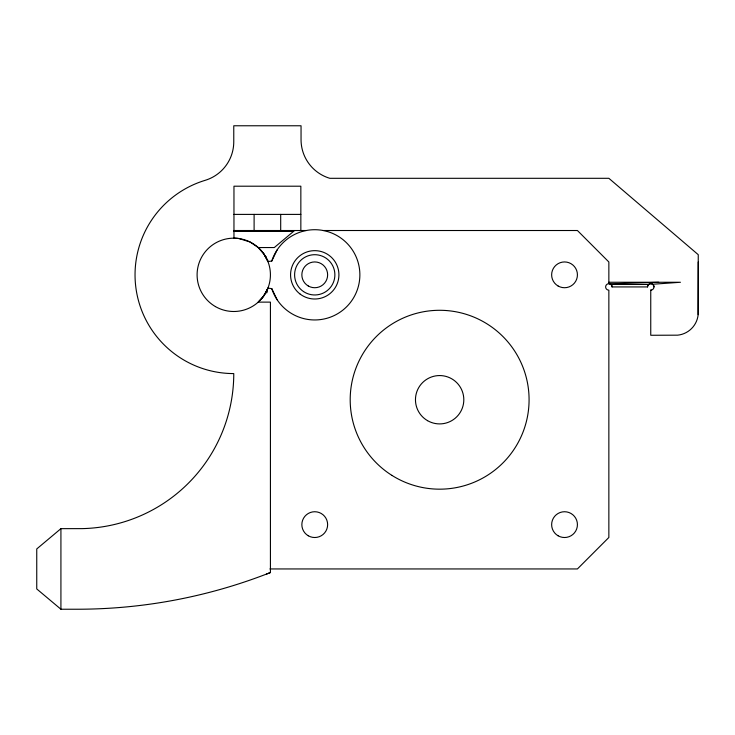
<?xml version="1.0" encoding="UTF-8"?>
<svg xmlns="http://www.w3.org/2000/svg" width="735" height="735" viewBox="0 0 735 735"><rect width="100%" height="100%" fill="white"/><g stroke="black" fill="none" stroke-linecap="round" stroke-linejoin="round"><path stroke-width="1.1" d="M269.947 568.945L577.425 568.945L608.856 537.478L608.856 290.141A3.225 3.225 0 0 1 605.631 286.926A3.225 3.225 0 0 1 608.856 283.701A3.115 3.004 0.1 0 1 609.802 283.839A3.179 3.05 1.2 0 1 610.923 284.463L648.674 284.454A3.142 3.023 0.7 0 1 652.579 284.261A3.39 3.243 5.9 0 1 653.966 286.926A3.225 3.225 0 0 1 650.751 290.141L650.751 335.27L677.642 335.169A22.923 22.923 0 0 0 698.149 314.654L698.25 261.991M698.149 314.654L698.25 254.687L608.856 178.302L329.822 178.311A40.287 40.287 0 0 1 301.047 139.705L301.047 125.768L233.767 125.768L233.767 141.772A40.287 40.287 0 0 1 205.148 180.332A98.747 98.747 0 0 0 233.767 373.582A155.085 155.085 0 0 1 82.054 528.63L60.922 528.658L36.75 548.944L36.75 588.946L60.922 609.232L77.037 609.232A527.914 527.914 0 0 0 270.425 572.537L270.425 302.122L258.251 302.122L263.883 295.746L267.935 288.111L271.785 288.635A45.12 45.12 0 0 0 341.224 311.374A45.12 45.12 0 0 0 341.224 238.296A45.12 45.12 0 0 0 271.785 261.044L267.935 261.568L267.365 260.172L267.852 260.208M266.052 293.026L267.935 288.111L267.365 289.498M271.785 261.044L277.113 249.928M267.099 290.104L266.952 292.695M266.483 291.372L262.661 297.399L258.251 302.122M294.597 230.514L274.302 247.548L258.251 247.548L250.01 241.971L238.939 238.535A26.166 18.494 0 0 0 233.96 238.177L233.96 186.203L300.845 186.203L300.845 230.514M266.502 574.063L270.425 572.537M650.751 290.141L651.311 290.095M652.579 284.261L680.445 282.268L608.856 282.258M609.802 283.839L658.624 282.268M233.96 214.399L300.845 214.399M233.96 230.514L306.256 230.514M323.235 230.514L577.425 230.514L608.856 261.991L608.856 283.701A3.225 3.225 0 0 1 612.071 286.926L647.526 286.926A3.225 3.225 0 0 1 650.751 283.701A3.225 3.225 0 0 1 653.975 286.926M233.96 231.433L293.513 231.433M277.113 299.742L271.785 288.635M266.952 259.262L263.277 253.088L258.334 247.631L263.791 253.805L267.935 261.568M266.052 256.644L266.483 258.297M280.696 214.399L280.696 230.514M254.108 214.399L254.108 230.514M60.922 528.658L60.922 609.232M610.932 284.445A3.409 3.262 3.7 0 1 612.071 286.926M647.535 286.926A3.409 3.271 -2.2 0 1 648.665 284.445M215.428 306.587A36.667 36.667 0 0 0 270.425 274.835A36.667 36.667 0 0 0 215.428 243.083A36.667 36.667 0 0 0 215.428 306.587M427.549 420.668A24.172 24.172 0 0 0 463.813 399.73A24.172 24.172 0 0 0 427.549 378.801A24.172 24.172 0 0 0 427.549 420.668M308.296 285.998A12.89 12.89 0 0 0 327.635 274.835A12.89 12.89 0 0 0 308.296 263.672A12.89 12.89 0 0 0 308.296 285.998M303.527 291.565A20.148 20.148 0 0 0 334.838 276.185A20.148 20.148 0 0 0 305.861 256.754A20.148 20.148 0 0 0 303.527 291.565M300.22 294.156A24.172 24.172 0 0 0 338.743 277.747A24.172 24.172 0 0 0 305.264 252.592A24.172 24.172 0 0 0 300.22 294.156M391.874 475.352A89.44 89.44 0 0 0 529.007 403.285A89.44 89.44 0 0 0 398.039 320.552A89.44 89.44 0 0 0 391.874 475.352M558.086 285.998A12.89 12.89 0 0 0 577.425 274.835A12.89 12.89 0 0 0 558.086 263.672A12.89 12.89 0 0 0 558.086 285.998M558.086 535.787A12.89 12.89 0 0 0 577.425 524.625A12.89 12.89 0 0 0 558.086 513.462A12.89 12.89 0 0 0 558.086 535.787M308.296 535.787A12.89 12.89 0 0 0 327.635 524.625A12.89 12.89 0 0 0 308.296 513.462A12.89 12.89 0 0 0 308.296 535.787"/></g></svg>
